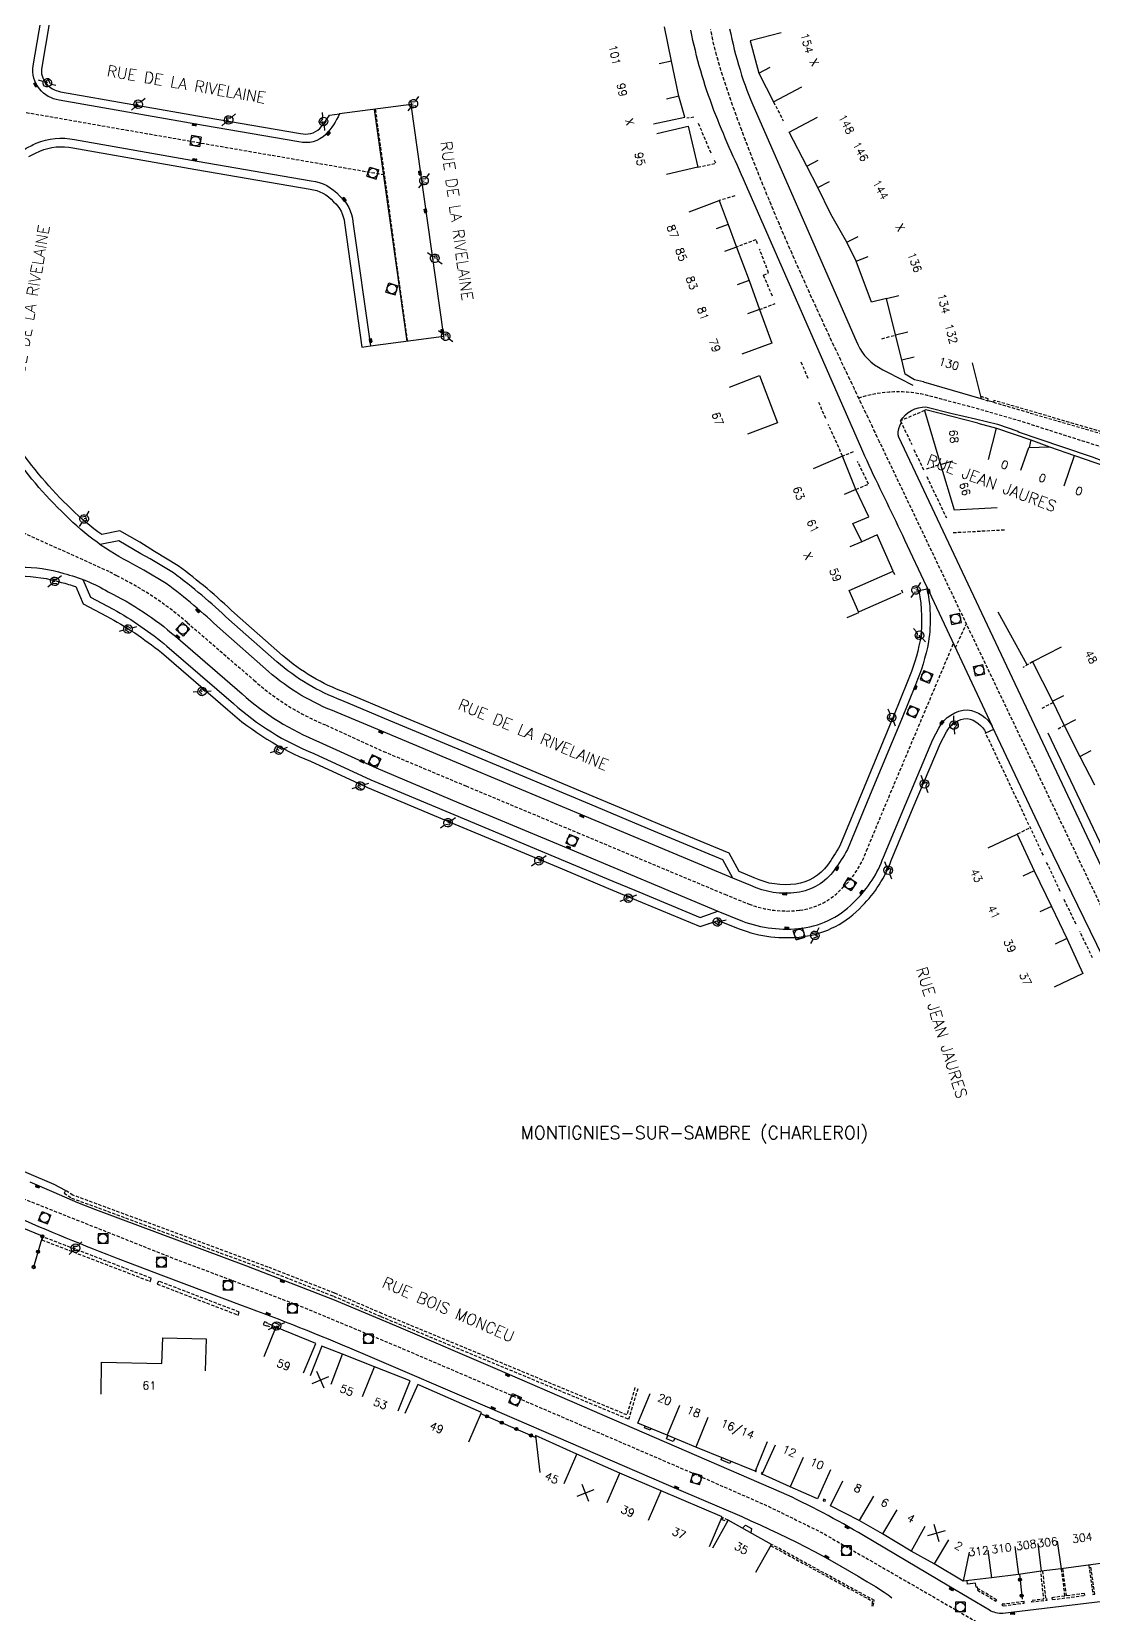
# Model space of a CAD drawing. Header units: millimetres. Extents: x 155999 to 157000, y 121000 to 122000.
# Drawn here: x 156342.3 to 156508.1, y 121437.8 to 121685 of the extents above; entities that cross this region are included whole.
import ezdxf
from ezdxf.enums import TextEntityAlignment as Align

# ---------------------------------------------------------------- set-up
doc = ezdxf.new("R2010")
doc.units = ezdxf.units.MM
doc.linetypes.add('DASHED', pattern=[0.75, 0.5, -0.25])
doc.layers.get('0').update_dxf_attribs({"linetype": 'CONTINUOUS'})
for name, color, linetype in [('W0001', 6, 'DASHED'), ('W0008', 7, 'CONTINUOUS'), ('W0100', 7, 'CONTINUOUS'), ('W0112', 1, 'DASHED'), ('W0310', 3, 'CONTINUOUS'), ('W0322', 7, 'CONTINUOUS'), ('W0334', 7, 'CONTINUOUS'), ('W0400', 7, 'CONTINUOUS'), ('W0420', 7, 'CONTINUOUS'), ('W0471', 7, 'CONTINUOUS'), ('W0980', 7, 'CONTINUOUS'), ('W0984', 7, 'CONTINUOUS'), ('W0989', 7, 'CONTINUOUS'), ('W0991', 7, 'CONTINUOUS'), ('W1102', 7, 'CONTINUOUS')]:
    doc.layers.add(name, color=color, linetype=linetype)
doc.styles.get("Standard").update_dxf_attribs({"font": 'romans.shx', "width": 0.85})

# ---------------------------------------------------------------- blocks, each defined once
blk = doc.blocks.new('T471')
for p, q in [((-0.333334, 0.333334), (-0.333334, -0.333334)), ((-0.333334, 0.333334), (0.333334, 0.333334)), ((-0.333334, 0), (0, 0)), ((0.500001, 0.500001), (1.000002, 1.000002)), ((-0.500001, -0.500001), (-1.000002, -1.000002)), ((-0.333334, -0.333334), (0.333334, -0.333334))]:
    blk.add_line(p, q)
blk.add_ellipse((0, 0), major_axis=(0.471405, 0.471405), ratio=1, start_param=5.4977871438, end_param=11.780972451)
blk = doc.blocks.new('T420')
for p, q in [((0.75, 0.75), (-0.75, 0.75)), ((-0.75, 0.75), (-0.75, -0.75)), ((0.75, 0.75), (0.75, -0.75)), ((0.75, -0.75), (-0.75, -0.75))]:
    blk.add_line(p, q)
blk.add_ellipse((0, 0), major_axis=(-0.53, 0.53), ratio=1, start_param=3.926991, end_param=10.210176)
blk = doc.blocks.new('T400')
for p, q in [((-0.15, 0.3), (0.15, 0.3)), ((-0.15, -0.25), (-0.15, 0.3)), ((-0.15, 0.15), (0.15, 0.15)), ((-0.15, 0), (0.15, 0)), ((0.15, 0.3), (0.15, -0.25)), ((-0.15, -0.15), (0.15, -0.15)), ((-0.15, -0.25), (-0.15, -0.3)), ((-0.15, -0.3), (0.15, -0.3)), ((0.15, -0.3), (0.15, -0.25))]:
    blk.add_line(p, q)
blk = doc.blocks.new('t991o')
at = {"color": 0, "linetype": 'Continuous'}
for p, q in [((-1, 1), (1, -1)), ((-1, -1), (1, 1))]:
    blk.add_line(p, q, dxfattribs=at)
blk = doc.blocks.new('t322o')
at = {"color": 0, "linetype": 'Continuous'}
for radius in [0.25, 0.15]:
    blk.add_circle((0, 0), radius, dxfattribs=at)

msp = doc.modelspace()

# ---------------------------------------------------------------- linework, layer by layer
at = {"layer": 'W0001'}
for p, q in [((156448.49, 121684.5), (156448.32, 121685.3)), ((156448.67, 121683.7), (156448.49, 121684.5)), ((156448.85, 121682.9), (156448.67, 121683.7)), ((156449.05, 121682.11), (156448.85, 121682.9)), ((156449.26, 121681.31), (156449.05, 121682.11)), ((156449.48, 121680.52), (156449.26, 121681.31)), ((156449.71, 121679.74), (156449.48, 121680.52)), ((156449.94, 121678.95), (156449.71, 121679.74)), ((156450.19, 121678.16), (156449.94, 121678.95)), ((156450.43, 121677.38), (156450.19, 121678.16)), ((156450.69, 121676.6), (156450.43, 121677.38)), ((156450.95, 121675.82), (156450.69, 121676.6)), ((156451.22, 121675.04), (156450.95, 121675.82)), ((156451.49, 121674.26), (156451.22, 121675.04)), ((156451.76, 121673.49), (156451.49, 121674.26)), ((156452.04, 121672.71), (156451.76, 121673.49)), ((156452.32, 121671.93), (156452.04, 121672.71)), ((156452.6, 121671.14), (156452.32, 121671.93)), ((156452.89, 121670.36), (156452.6, 121671.14)), ((156453.18, 121669.58), (156452.89, 121670.36)), ((156453.47, 121668.79), (156453.18, 121669.58)), ((156453.77, 121668.01), (156453.47, 121668.79)), ((156454.06, 121667.23), (156453.77, 121668.01)), ((156454.36, 121666.46), (156454.06, 121667.23)), ((156454.66, 121665.68), (156454.36, 121666.46)), ((156454.96, 121664.9), (156454.66, 121665.68)), ((156455.27, 121664.12), (156454.96, 121664.9)), ((156455.57, 121663.35), (156455.27, 121664.12)), ((156455.88, 121662.58), (156455.57, 121663.35)), ((156456.19, 121661.8), (156455.88, 121662.58)), ((156456.5, 121661.03), (156456.19, 121661.8)), ((156456.82, 121660.26), (156456.5, 121661.03)), ((156457.13, 121659.49), (156456.82, 121660.26)), ((156457.45, 121658.72), (156457.13, 121659.49)), ((156457.77, 121657.95), (156457.45, 121658.72)), ((156458.09, 121657.18), (156457.77, 121657.95)), ((156458.41, 121656.41), (156458.09, 121657.18)), ((156458.73, 121655.65), (156458.41, 121656.41)), ((156459.06, 121654.88), (156458.73, 121655.65)), ((156459.39, 121654.11), (156459.06, 121654.88)), ((156459.71, 121653.35), (156459.39, 121654.11)), ((156460.04, 121652.59), (156459.71, 121653.35)), ((156460.37, 121651.82), (156460.04, 121652.59)), ((156460.71, 121651.06), (156460.37, 121651.82)), ((156461.04, 121650.3), (156460.71, 121651.06)), ((156461.38, 121649.54), (156461.04, 121650.3)), ((156461.71, 121648.78), (156461.38, 121649.54)), ((156462.05, 121648.02), (156461.71, 121648.78)), ((156462.39, 121647.26), (156462.05, 121648.02)), ((156462.73, 121646.5), (156462.39, 121647.26)), ((156463.07, 121645.74), (156462.73, 121646.5)), ((156463.41, 121644.98), (156463.07, 121645.74)), ((156463.75, 121644.22), (156463.41, 121644.98)), ((156464.1, 121643.46), (156463.75, 121644.22)), ((156464.44, 121642.71), (156464.1, 121643.46)), ((156464.79, 121641.95), (156464.44, 121642.71)), ((156465.14, 121641.2), (156464.79, 121641.95)), ((156465.48, 121640.44), (156465.14, 121641.2)), ((156465.83, 121639.69), (156465.48, 121640.44)), ((156466.18, 121638.93), (156465.83, 121639.69)), ((156466.53, 121638.18), (156466.18, 121638.93)), ((156466.88, 121637.42), (156466.53, 121638.18)), ((156467.23, 121636.67), (156466.88, 121637.42)), ((156467.59, 121635.91), (156467.23, 121636.67)), ((156467.94, 121635.16), (156467.59, 121635.91)), ((156468.29, 121634.41), (156467.94, 121635.16)), ((156468.65, 121633.66), (156468.29, 121634.41)), ((156469, 121632.9), (156468.65, 121633.66)), ((156469.36, 121632.15), (156469, 121632.9)), ((156469.71, 121631.4), (156469.36, 121632.15)), ((156470.07, 121630.65), (156469.71, 121631.4)), ((156470.43, 121629.9), (156470.07, 121630.65)), ((156470.78, 121629.15), (156470.43, 121629.9)), ((156471.14, 121628.39), (156470.78, 121629.15)), ((156471.5, 121627.64), (156471.14, 121628.39)), ((156471.85, 121626.89), (156471.5, 121627.64)), ((156472.21, 121626.14), (156471.85, 121626.89)), ((156472.57, 121625.39), (156472.21, 121626.14)), ((156472.93, 121624.64), (156472.57, 121625.39)), ((156473.29, 121623.89), (156472.93, 121624.64)), ((156473.65, 121623.14), (156473.29, 121623.89)), ((156474, 121622.39), (156473.65, 121623.14)), ((156474.36, 121621.64), (156474, 121622.39)), ((156474.72, 121620.88), (156474.36, 121621.64)), ((156517.41, 121531.4), (156474.72, 121620.88)), ((156486.56, 121588.75), (156488.28, 121592.46))]:
    msp.add_line(p, q, dxfattribs=at)
at = {"layer": 'W0001', "flags": 128}
for points in [[(156397.36, 121662.58), (156368.65, 121667.53), (156338.51, 121672.8)], [(156395.95, 121672.84), (156400.93, 121636.65)], [(156088.5, 121606.56), (156086.38, 121604.23), (156083.65, 121600.86), (156080.28, 121599.55), (156076.95, 121599.75), (156076.12, 121607.99), (156077.21, 121607.96), (156083.79, 121607.07), (156091.13, 121606.28), (156097.16, 121606.4), (156102.91, 121605.83), (156111.09, 121604.39), (156147.32, 121595.26), (156155.47, 121593.19), (156159.86, 121592.01), (156167.86, 121588.83), (156174.44, 121585.18), (156182.46, 121580.45), (156214.63, 121561.12), (156228.33, 121552.98), (156234.91, 121549.26), (156242.51, 121545.54), (156259.79, 121537.63), (156268.58, 121533.6), (156281.6, 121527.86), (156326.09, 121508.97), (156340.37, 121502.92), (156364.77, 121493.23), (156383.99, 121486.01), (156399.21, 121479.69), (156431.16, 121466), (156445.08, 121460), (156457.07, 121454.75), (156465.68, 121450.53), (156496.25, 121432.91)]]:
    msp.add_lwpolyline(points, dxfattribs=at)
msp.add_lwpolyline([(156471.45, 121627.75, -0.14705), (156482.45, 121628.11), (156490.15, 121626.07), (156496.79, 121624.14), (156503.63, 121621.93), (156508.61, 121620.36), (156515.5, 121617.95), (156515.74, 121617.84), (156518.42, 121616.31), (156520.69, 121614.92), (156523.44, 121613.21), (156525.42, 121611.62), (156527.17, 121609.82)], format="xyb", dxfattribs=at)
at = {"layer": 'W0001'}
msp.add_lwpolyline([(156338.18, 121607.96), (156354.32, 121600.67, -0.013246), (156355.59, 121599.95, -0.063446), (156366.59, 121592.66), (156377.01, 121583.66, 0.086967), (156388.26, 121576.65), (156397.23, 121572.54), (156410.11, 121567.14), (156427.5, 121559.87), (156450.53, 121550.22), (156454.33, 121548.68, 0.12299), (156462.26, 121547.74, 0.179557), (156468.98, 121551.28, 0.113931), (156472.67, 121557.02), (156476.14, 121565.36), (156486.26, 121589.39)], format="xyb", dxfattribs=at)
at = {"layer": 'W0008'}
for p, q in [((156445.4, 121684.39), (156445.23, 121685.18)), ((156451.3, 121685.4), (156451.46, 121684.63)), ((156451.46, 121684.63), (156451.64, 121683.81)), ((156445.57, 121683.59), (156445.4, 121684.39)), ((156445.75, 121682.8), (156445.57, 121683.59)), ((156445.94, 121682), (156445.75, 121682.8)), ((156451.64, 121683.81), (156451.83, 121683)), ((156451.83, 121683), (156452.02, 121682.19)), ((156452.02, 121682.19), (156452.23, 121681.38)), ((156446.14, 121681.21), (156445.94, 121682)), ((156446.34, 121680.42), (156446.14, 121681.21)), ((156446.56, 121679.64), (156446.34, 121680.42)), ((156452.23, 121681.38), (156452.45, 121680.58)), ((156452.45, 121680.58), (156452.68, 121679.78)), ((156452.68, 121679.78), (156452.92, 121678.98)), ((156446.78, 121678.85), (156446.56, 121679.64)), ((156447.01, 121678.07), (156446.78, 121678.85)), ((156447.25, 121677.29), (156447.01, 121678.07)), ((156447.5, 121676.51), (156447.25, 121677.29)), ((156452.92, 121678.98), (156453.17, 121678.18)), ((156453.17, 121678.18), (156453.43, 121677.39)), ((156453.43, 121677.39), (156453.7, 121676.61)), ((156447.76, 121675.74), (156447.5, 121676.51)), ((156448.02, 121674.97), (156447.76, 121675.74)), ((156448.29, 121674.2), (156448.02, 121674.97)), ((156453.7, 121676.61), (156453.99, 121675.83)), ((156453.99, 121675.83), (156454.29, 121675.05)), ((156454.29, 121675.05), (156454.6, 121674.28)), ((156448.56, 121673.43), (156448.29, 121674.2)), ((156448.85, 121672.67), (156448.56, 121673.43)), ((156449.14, 121671.91), (156448.85, 121672.67)), ((156454.6, 121674.28), (156454.93, 121673.51)), ((156454.93, 121673.51), (156471.04, 121636.67)), ((156449.43, 121671.19), (156449.14, 121671.91)), ((156449.72, 121670.47), (156449.43, 121671.19)), ((156450.02, 121669.75), (156449.72, 121670.47)), ((156450.32, 121669.03), (156450.02, 121669.75)), ((156450.62, 121668.31), (156450.32, 121669.03)), ((156450.93, 121667.6), (156450.62, 121668.31)), ((156451.24, 121666.89), (156450.93, 121667.6)), ((156451.56, 121666.18), (156451.24, 121666.89)), ((156451.87, 121665.46), (156451.56, 121666.18)), ((156452.19, 121664.75), (156451.87, 121665.46)), ((156452.51, 121664.04), (156452.19, 121664.75)), ((156452.83, 121663.33), (156452.51, 121664.04)), ((156453.14, 121662.62), (156452.83, 121663.33)), ((156453.46, 121661.91), (156453.14, 121662.62)), ((156453.77, 121661.2), (156453.46, 121661.91)), ((156471.76, 121620.12), (156453.77, 121661.2)), ((156471.04, 121636.67), (156471.32, 121636.07)), ((156471.32, 121636.07), (156471.64, 121635.49)), ((156471.64, 121635.49), (156471.99, 121634.92)), ((156471.99, 121634.92), (156472.38, 121634.39)), ((156472.38, 121634.39), (156472.82, 121633.89)), ((156472.82, 121633.89), (156473.36, 121633.39)), ((156473.36, 121633.39), (156473.94, 121632.94)), ((156473.94, 121632.94), (156474.56, 121632.54)), ((156474.56, 121632.54), (156475.2, 121632.16)), ((156475.2, 121632.16), (156475.85, 121631.82)), ((156475.85, 121631.82), (156479.93, 121629.72)), ((156477.68, 121622.9), (156477.57, 121622.47)), ((156477.85, 121623.34), (156477.68, 121622.9)), ((156478.04, 121623.79), (156477.85, 121623.34)), ((156477.57, 121622.47), (156477.56, 121622.05)), ((156477.56, 121622.05), (156477.68, 121621.65)), ((156477.68, 121621.65), (156510.57, 121551.93)), ((156472.09, 121619.38), (156471.76, 121620.12)), ((156472.42, 121618.64), (156472.09, 121619.38)), ((156472.76, 121617.91), (156472.42, 121618.64)), ((156473.09, 121617.18), (156472.76, 121617.91)), ((156473.43, 121616.44), (156473.09, 121617.18)), ((156473.78, 121615.71), (156473.43, 121616.44)), ((156474.12, 121614.99), (156473.78, 121615.71)), ((156474.47, 121614.26), (156474.12, 121614.99)), ((156474.82, 121613.53), (156474.47, 121614.26)), ((156475.17, 121612.8), (156474.82, 121613.53)), ((156475.53, 121612.08), (156475.17, 121612.8)), ((156475.88, 121611.35), (156475.53, 121612.08)), ((156476.23, 121610.62), (156475.88, 121611.35)), ((156476.58, 121609.9), (156476.23, 121610.62)), ((156476.94, 121609.17), (156476.58, 121609.9)), ((156477.29, 121608.45), (156476.94, 121609.17)), ((156477.64, 121607.72), (156477.29, 121608.45)), ((156477.99, 121606.99), (156477.64, 121607.72)), ((156478.33, 121606.26), (156477.99, 121606.99)), ((156478.68, 121605.53), (156478.33, 121606.26)), ((156482.05, 121598.36), (156478.68, 121605.53)), ((156500.82, 121558.4), (156492.32, 121576.46)), ((156500.97, 121575.44), (156511.6, 121553.11)), ((156513.53, 121532.3), (156500.82, 121558.4))]:
    msp.add_line(p, q, dxfattribs=at)
for points in [[(156341.2, 121666.62, -0.022279), (156343.01, 121667.52, -0.159095), (156348.99, 121668.1), (156368.15, 121664.75), (156385.96, 121661.67, -0.187587), (156390.37, 121659.33, -0.189866), (156392.47, 121655.26), (156395.2, 121635.88), (156406.66, 121637.42), (156403.56, 121659.54), (156401.56, 121673.57), (156390.35, 121672.11, -0.082067), (156388.24, 121668.91, -0.262773), (156383.99, 121667.76), (156369.15, 121670.31), (156346.56, 121674.26, -0.183575), (156343.53, 121676.01, -0.224651), (156342.55, 121679.64), (156346.58, 121703.37)], [(156477.98, 121624.18, -0.2537), (156481.95, 121626.37), (156486.05, 121625.32), (156489.7, 121624.51), (156493.14, 121623.65), (156496.33, 121622.58), (156496.51, 121622.41), (156503.12, 121620.18), (156507.9, 121618.54), (156512.24, 121616.89), (156514.72, 121615.8), (156517.26, 121614.35), (156519.5, 121612.99), (156522.13, 121611.35), (156523.88, 121609.93), (156525.55, 121608.23)], [(156482.05, 121598.36, -0.091862), (156482.35, 121589.63, -0.05183), (156480.32, 121582.94), (156478.12, 121577.53), (156473.52, 121566.45), (156469.69, 121557.23, -0.027966), (156467.63, 121553.99, -0.208135), (156461.79, 121550.51, -0.145617), (156454.59, 121551.58), (156451.8, 121552.72), (156428.67, 121562.44), (156411.23, 121569.73), (156397.59, 121575.43), (156390.01, 121578.62, -0.088763), (156379.26, 121585.02), (156371.72, 121591.67, 0.029145), (156363.3, 121598.77), (156359.82, 121600.85), (156358.08, 121601.81, -0.082617), (156347.56, 121609.45, -0.056419), (156338.76, 121619.87, -0.066402)], [(156340.5, 121601.34, -0.074563), (156347.3, 121600.33, -0.076306), (156354.24, 121597.47, -0.064031), (156364.74, 121590.52), (156375.14, 121581.53, 0.086402), (156387.14, 121574.05), (156396.09, 121569.95), (156409.02, 121564.53), (156426.41, 121557.26), (156449.45, 121547.6), (156453.29, 121546.04, 0.123472), (156462.63, 121544.94, 0.17782), (156471.03, 121549.32, 0.111578), (156475.31, 121556), (156478.75, 121564.27), (156483.01, 121574.39), (156483.99, 121576.19, -0.274341), (156488.47, 121579.03, -0.234423), (156492.32, 121576.46)], [(156539.52, 121443.33), (156493.98, 121437.89, -0.141465), (156491.86, 121438.4), (156485.51, 121442.14), (156472.19, 121450.06, 0.025851), (156459.41, 121456.8), (156415.04, 121475.99), (156399.26, 121482.75), (156389.58, 121486.81), (156375.87, 121492.11), (156352.31, 121500.92), (156349.49, 121502.04), (156345.78, 121503.64), (156342.07, 121505.23)], [(156340.2, 121499.72, 0.011748), (156357.24, 121492.76), (156362.88, 121490.65), (156375.17, 121486.01, -0.011874), (156393.02, 121478.91), (156394.02, 121478.48), (156413.45, 121470.15), (156443.29, 121457.26), (156453.19, 121453.01, -0.038636), (156475.42, 121441.24, -0.027732), (156476.63, 121440.33, -0.048398)]]:
    msp.add_lwpolyline(points, format="xyb", dxfattribs=at)
at = {"layer": 'W0100'}
for points in [[(156490.65, 121627.62), (156489.21, 121633.24)], [(156481.56, 121630.26), (156490.55, 121627.65)], [(156490.04, 121623.8), (156492.97, 121623.01), (156498.36, 121621.2), (156498.05, 121620), (156498.03, 121620.01), (156501.26, 121620.1), (156505.16, 121618.74), (156509.85, 121617.12), (156514.05, 121615.43), (156514.09, 121615.47), (156520.05, 121611.67), (156522, 121610.5), (156523.17, 121609.49), (156519.92, 121605.69)], [(156384.76, 121475.45), (156386.65, 121480.08), (156380.44, 121482.62), (156378.55, 121477.99)], [(156399.53, 121469.56), (156401.39, 121474.2), (156395.84, 121476.43), (156390.86, 121478.37), (156387.62, 121479.65), (156385.77, 121475.01)], [(156410.54, 121464.72), (156412.55, 121469.3), (156402.6, 121473.67), (156400.58, 121469.1)], [(156457.14, 121464.72), (156455.26, 121460.09), (156446, 121463.86), (156441.53, 121465.74), (156436.95, 121467.63), (156438.86, 121472.25)], [(156448.15, 121448.37), (156450.13, 121452.96), (156440.6, 121457.06), (156434.16, 121459.82), (156427.45, 121462.78), (156420.97, 121465.66), (156421.63, 121459.9)], [(156467.07, 121460.34), (156465.04, 121455.77), (156460.75, 121457.68), (156456.38, 121459.66), (156458.44, 121464.22)], [(156510.2, 121450.25), (156510.8, 121445.9), (156503.07, 121444.84), (156499.94, 121444.48), (156496.42, 121443.99), (156492.18, 121443.45), (156487.77, 121442.93), (156483.23, 121445.63), (156479.64, 121447.64), (156475.19, 121450.3), (156471.55, 121452.42), (156467.03, 121454.69), (156469, 121458.61)], [(156455.41, 121444.32), (156457.85, 121448.68), (156451.08, 121452.46), (156448.64, 121448.1)]]:
    msp.add_lwpolyline(points, dxfattribs=at)
at = {"layer": 'W0100', "flags": 128}
msp.add_lwpolyline([(156353.12, 121472.15), (156353.22, 121477.15), (156362.61, 121476.95), (156362.75, 121480.96), (156369.55, 121480.77), (156369.41, 121475.77)], dxfattribs=at)
at = {"layer": 'W0112'}
for p, q in [((156458.15, 121674), (156459.67, 121671.05)), ((156445.72, 121671.59), (156444.6, 121671.43)), ((156448.39, 121665.99), (156446.45, 121670.59)), ((156449.13, 121664.4), (156448.83, 121665.09)), ((156446.31, 121663.77), (156449.13, 121664.4)), ((156452.1, 121659.3), (156449.68, 121658.57)), ((156455.41, 121652.47), (156452.36, 121651.32)), ((156455.67, 121651.82), (156455.41, 121652.47)), ((156457.37, 121647.31), (156455.97, 121651)), ((156456.59, 121646.9), (156457.37, 121647.31)), ((156457.97, 121643.66), (156456.59, 121646.9)), ((156455.95, 121641.55), (156458.43, 121642.5)), ((156475.06, 121637), (156477.19, 121637.58)), ((156463.57, 121630.79), (156462.45, 121633.36)), ((156466.32, 121624.54), (156465.2, 121627.11)), ((156481.74, 121625.78), (156477.98, 121624.18)), ((156468.94, 121618.64), (156466.71, 121623.62)), ((156477.98, 121624.18), (156479.74, 121620.47)), ((156470.6, 121619.33), (156468.94, 121618.64)), ((156480.06, 121619.69), (156481.69, 121616.33)), ((156472.99, 121614.29), (156471.29, 121617.81)), ((156482.02, 121616.67), (156484.21, 121617.37)), ((156482.09, 121615.48), (156485.14, 121609)), ((156471.03, 121613.47), (156472.99, 121614.29)), ((156486.21, 121606.72), (156494.2, 121607.16)), ((156477.11, 121600.12), (156476.84, 121600.69)), ((156478.35, 121597.23), (156478.15, 121597.78)), ((156498.6, 121586.52), (156497.07, 121585.62)), ((156500.08, 121579.3), (156501.8, 121580.16)), ((156502.59, 121576.07), (156503.56, 121576.61)), ((156500.29, 121556.31), (156491.26, 121575.44)), ((156498.02, 121560.49), (156496.2, 121559.6)), ((156502.93, 121550.68), (156500.8, 121555.22)), ((156505.39, 121545.56), (156503.46, 121549.55)), ((156507.99, 121540.28), (156505.98, 121544.4))]:
    msp.add_line(p, q, dxfattribs=at)
for points in [[(156490.55, 121627.65), (156491.6, 121627.32), (156491.69, 121627.6), (156490.56, 121627.96)], [(156509.4, 121622.47), (156492.57, 121627.36), (156492.49, 121627.07), (156509.32, 121622.18)], [(156436.51, 121473.17), (156435.25, 121468.89), (156397, 121484.74), (156389.6, 121487.92), (156379.25, 121491.97), (156348.74, 121503.23), (156347.6, 121503.94), (156347.34, 121503.52), (156348.52, 121502.78), (156379.07, 121491.5), (156389.41, 121487.46), (156396.81, 121484.28), (156435.57, 121468.22), (156436.99, 121473.03)], [(156380.44, 121482.62), (156379.09, 121483.19), (156379.13, 121483.28), (156378.66, 121483.46), (156378.47, 121483), (156378.94, 121482.81), (156378.97, 121482.88), (156380.31, 121482.32)], [(156455.26, 121460.09), (156455.41, 121460.03), (156455.49, 121460.24), (156455.34, 121460.3)], [(156456.47, 121459.86), (156456.3, 121459.93), (156456.22, 121459.72), (156456.38, 121459.66)], [(156451.08, 121452.46), (156450.19, 121452.83), (156450.09, 121452.58), (156450.94, 121452.23)], [(156457.73, 121448.47), (156473.62, 121439.79), (156473.46, 121439.13), (156473.69, 121439.07), (156473.9, 121439.91), (156457.85, 121448.68)], [(156503.07, 121444.84), (156503.62, 121440.61), (156501.64, 121440.35), (156501.68, 121440.05), (156506.75, 121440.71), (156506.71, 121441.01), (156503.9, 121440.64), (156503.35, 121444.88)], [(156507.37, 121445.43), (156508.02, 121440.86), (156508.31, 121440.9), (156507.67, 121445.47)]]:
    msp.add_lwpolyline(points, dxfattribs=at)
for points in [[(156343.9, 121496.23), (156360.8, 121489.76), (156360.98, 121490.23), (156344.08, 121496.7)], [(156361.9, 121489.34), (156374.52, 121484.5), (156374.7, 121484.97), (156362.08, 121489.81)], [(156466.2, 121455.41), (156466.26, 121455.65), (156465.94, 121455.74), (156465.88, 121455.5)], [(156489.99, 121441.55), (156492.87, 121439.81), (156493, 121440.02), (156490.12, 121441.76)], [(156493.93, 121439.39), (156493.83, 121439.16), (156494.04, 121439.08), (156497.31, 121439.51), (156497.28, 121439.75), (156494.07, 121439.33)]]:
    msp.add_lwpolyline(points, close=True, dxfattribs=at)
at = {"layer": 'W0112', "flags": 128}
msp.add_lwpolyline([(156500.17, 121444.5), (156500.64, 121440.2), (156500.8, 121440.22), (156500.83, 121439.92), (156498.51, 121439.66), (156498.48, 121439.96), (156500.36, 121440.17), (156499.89, 121444.47)], dxfattribs=at)
at = {"layer": 'W0310'}
for p, q in [((156471.59, 121594.41), (156478.1, 121597.23)), ((156493.16, 121594.35), (156497.71, 121586.09))]:
    msp.add_line(p, q, dxfattribs=at)
at = {"layer": 'W0322'}
for points in [[(156343.96, 121496.8), (156326.91, 121503.82)], [(156343.96, 121496.8), (156342.6, 121491.99)], [(156421, 121465.39), (156412.46, 121469.09)], [(156496.55, 121444.01), (156496.96, 121440.14)]]:
    msp.add_lwpolyline(points, dxfattribs=at)
at = {"layer": 'W0334'}
for points in [[(156365.35, 121761.08), (156361.59, 121761.61, 0.128978), (156358.42, 121758.93, 0.131445), (156356.68, 121754.49), (156353.45, 121735.65), (156351.45, 121723.75), (156349.59, 121713.03), (156347.9, 121703.15), (156343.86, 121679.41, 0.22639), (156344.55, 121676.87, 0.185197), (156346.78, 121675.58), (156369.38, 121671.62), (156384.27, 121669.06, 0.264362), (156387.29, 121669.84, 0.062074), (156388.78, 121671.94), (156390.35, 121672.11)], [(156341.84, 121665.45, -0.022279), (156343.55, 121666.3, -0.159979), (156348.73, 121666.79), (156367.92, 121663.44), (156385.77, 121660.35, -0.193525), (156389.42, 121658.39, -0.196013), (156391.14, 121655.1), (156393.88, 121635.69), (156395.2, 121635.88)], [(156482.15, 121597.9), (156480.83, 121597.63, -0.08787), (156481.04, 121589.85, -0.051672), (156479.09, 121583.45), (156476.89, 121578.03), (156472.3, 121566.96), (156468.5, 121557.81, -0.027384), (156466.56, 121554.76, -0.208462), (156461.61, 121551.82, -0.146545), (156455.12, 121552.79), (156452.76, 121553.76), (156451.2, 121556.63), (156440.42, 121561.12), (156436.97, 121562.58), (156429.97, 121565.52), (156412.52, 121572.81), (156398.88, 121578.51), (156391.24, 121581.73, -0.089149), (156381.46, 121587.54), (156373.97, 121594.13, 0.029431), (156365.16, 121601.55), (156361.48, 121603.75), (156359.18, 121605.2), (156356.06, 121606.97), (156353.26, 121606.4, -0.041733), (156348.49, 121610.4, -0.056599), (156339.86, 121620.62, -0.066456)], [(156451.8, 121552.72), (156450.21, 121555.58), (156440.06, 121559.83), (156436.47, 121561.34), (156429.45, 121564.3), (156412.01, 121571.58), (156398.37, 121577.28), (156390.75, 121580.49, -0.088988), (156380.58, 121586.53), (156373.07, 121593.15, 0.029319), (156364.42, 121600.44), (156360.82, 121602.6), (156359.36, 121603.42), (156355.88, 121605.44), (156353, 121604.84)], [(156347.6, 121503.94), (156345.8, 121504.89), (156337.63, 121508.38), (156283.99, 121531.25), (156277.52, 121534.08), (156271.07, 121536.96), (156243.53, 121549.67), (156237.64, 121552.5), (156228.47, 121557.69), (156199.44, 121575.1), (156178.24, 121587.87, 0.072847), (156158.49, 121596.27), (156146.49, 121599.35), (156142.65, 121600.28)], [(156340.5, 121599.9, -0.075036), (156346.92, 121598.94, -0.025451), (156349.19, 121598.27), (156350.34, 121595.6), (156353.97, 121593.67, -0.047293), (156362.55, 121587.99), (156372.93, 121579.02, 0.085806), (156385.82, 121570.99), (156394.75, 121566.89), (156407.73, 121561.45), (156425.12, 121554.18), (156432.4, 121551.13), (156436.12, 121549.57), (156446.67, 121545.17), (156449.51, 121546.15), (156452.81, 121544.81, 0.123662), (156462.8, 121543.62, 0.177219), (156471.98, 121548.4, 0.110699), (156476.54, 121555.52), (156479.97, 121563.76), (156484.21, 121573.81), (156485.16, 121575.57, -0.267676), (156488.4, 121577.7, -0.226615), (156491.32, 121575.45), (156492.54, 121576.01)], [(156350.27, 121599.41), (156351.46, 121596.62), (156355.02, 121594.77, -0.043663), (156363.42, 121589), (156373.81, 121580.02, 0.086035), (156386.34, 121572.21), (156395.28, 121568.11), (156408.24, 121562.68), (156425.63, 121555.4), (156433.05, 121552.29), (156436.51, 121550.84), (156446.68, 121546.58), (156449.45, 121547.6)]]:
    msp.add_lwpolyline(points, format="xyb", dxfattribs=at)
for points in [[(156395.76, 121672.82), (156400.87, 121636.64)], [(156492.49, 121627.07), (156491.6, 121627.32)], [(156498.36, 121621.2), (156501.26, 121620.1)], [(156482.05, 121598.36), (156492.32, 121576.46)], [(156439, 121466.78), (156438.89, 121466.51), (156437.98, 121466.87), (156438.1, 121467.16)], [(156442.72, 121465.24), (156442.5, 121464.73), (156441.41, 121465.17), (156441.63, 121465.7)], [(156451.48, 121461.63), (156451.35, 121461.3), (156449.96, 121461.88), (156450.09, 121462.2)], [(156453.31, 121451.22), (156453.76, 121451.69), (156454.72, 121451.16), (156454.59, 121450.5)], [(156490.06, 121441.66), (156490.03, 121442.01), (156489.8, 121441.97), (156489.7, 121442.62), (156488.44, 121442.45), (156488.37, 121443)]]:
    msp.add_lwpolyline(points, dxfattribs=at)
at = {"layer": 'W1102'}
for p, q in [((156442.22, 121680.37), (156441.12, 121685.72)), ((156459.33, 121684.79), (156454.49, 121683.52)), ((156454.49, 121683.52), (156455.83, 121678.46)), ((156442.22, 121680.37), (156440.27, 121679.93)), ((156443.37, 121674.86), (156442.22, 121680.37)), ((156455.83, 121678.46), (156457.6, 121679.39)), ((156455.83, 121678.46), (156458.16, 121674)), ((156443.37, 121674.86), (156441.42, 121674.43)), ((156444.31, 121671.61), (156443.37, 121674.86)), ((156458.16, 121674), (156462.59, 121676.32)), ((156439.43, 121670.54), (156444.31, 121671.61)), ((156439.95, 121669.07), (156444.82, 121670.2)), ((156444.82, 121670.2), (156446.31, 121663.77)), ((156460.61, 121669.27), (156465.04, 121671.59)), ((156463.34, 121663.97), (156460.61, 121669.27)), ((156463.34, 121663.97), (156465.11, 121664.9)), ((156446.31, 121663.77), (156441.44, 121662.65)), ((156465.09, 121660.61), (156463.34, 121663.97)), ((156465.09, 121660.61), (156466.87, 121661.54)), ((156467.1, 121656.43), (156465.09, 121660.61)), ((156444.99, 121656.83), (156449.68, 121658.57)), ((156449.68, 121658.57), (156451.06, 121654.86)), ((156469.59, 121652.06), (156467.1, 121656.43)), ((156451.06, 121654.86), (156449.18, 121654.17)), ((156451.06, 121654.86), (156452.36, 121651.32)), ((156469.59, 121652.06), (156471.37, 121652.98)), ((156452.36, 121651.32), (156450.49, 121650.63)), ((156452.36, 121651.32), (156454.33, 121646.08)), ((156471.04, 121649.12), (156469.59, 121652.06)), ((156471.04, 121649.12), (156472.91, 121649.83)), ((156473.45, 121642.73), (156471.04, 121649.12)), ((156454.33, 121646.08), (156452.45, 121645.39)), ((156454.33, 121646.08), (156455.95, 121641.55)), ((156475.77, 121643.26), (156473.45, 121642.73)), ((156475.77, 121643.26), (156477.71, 121643.75)), ((156477.19, 121637.58), (156475.77, 121643.26)), ((156455.95, 121641.55), (156454.07, 121640.86)), ((156455.95, 121641.55), (156457.91, 121636.32)), ((156477.19, 121637.58), (156479.13, 121638.07)), ((156457.91, 121636.32), (156453.22, 121634.58)), ((156478.2, 121633.7), (156477.19, 121637.58)), ((156478.2, 121633.7), (156480.14, 121634.19)), ((156478.71, 121631.48), (156478.2, 121633.7)), ((156451.28, 121629.44), (156455.94, 121631.23)), ((156455.94, 121631.23), (156458.77, 121623.86)), ((156480.17, 121630.6), (156478.71, 121631.48)), ((156481.56, 121630.26), (156480.17, 121630.6)), ((156481.94, 121625.87), (156481.74, 121625.78)), ((156481.74, 121625.78), (156484.21, 121617.37)), ((156490.04, 121623.8), (156481.94, 121625.87)), ((156458.77, 121623.86), (156454.1, 121622.07)), ((156491.73, 121618.15), (156492.97, 121623.01)), ((156468.94, 121618.64), (156464.35, 121616.66)), ((156471.03, 121613.47), (156468.94, 121618.64)), ((156484.21, 121617.37), (156486.13, 121617.93)), ((156496.78, 121616.45), (156498.03, 121620.01)), ((156503.53, 121614.02), (156505.16, 121618.74)), ((156484.21, 121617.37), (156486.34, 121610.29)), ((156471.03, 121613.47), (156469.19, 121612.68)), ((156473.01, 121609.18), (156471.03, 121613.47)), ((156486.34, 121610.29), (156493.1, 121610.66)), ((156470.56, 121608.13), (156473.01, 121609.18)), ((156471.92, 121605.29), (156470.56, 121608.13)), ((156474.34, 121606.36), (156471.92, 121605.29)), ((156476.84, 121600.69), (156474.34, 121606.36)), ((156471.92, 121605.29), (156470.09, 121604.49)), ((156469.95, 121597.65), (156476.84, 121600.69)), ((156471.46, 121594.22), (156469.95, 121597.65)), ((156469.63, 121593.43), (156471.46, 121594.22)), ((156503.05, 121588.81), (156498.6, 121586.52)), ((156498.6, 121586.52), (156501.73, 121580.36)), ((156501.73, 121580.36), (156503.51, 121581.28)), ((156501.73, 121580.36), (156503.56, 121576.61)), ((156503.56, 121576.61), (156505.34, 121577.53)), ((156503.56, 121576.61), (156505.98, 121571.75)), ((156505.98, 121571.75), (156507.76, 121572.66)), ((156505.98, 121571.75), (156508.28, 121567.3)), ((156491.68, 121557.46), (156496.2, 121559.6)), ((156496.2, 121559.6), (156498.88, 121553.91)), ((156498.88, 121553.91), (156497.07, 121553.06)), ((156498.88, 121553.91), (156501.56, 121548.33)), ((156501.56, 121548.33), (156499.75, 121547.47)), ((156501.56, 121548.33), (156503.94, 121543.3)), ((156503.94, 121543.3), (156502.13, 121542.44)), ((156503.94, 121543.3), (156506.48, 121537.85)), ((156506.48, 121537.85), (156501.96, 121535.71)), ((156389.05, 121473.71), (156390.86, 121478.37)), ((156393.97, 121471.79), (156395.84, 121476.43)), ((156443.47, 121470.35), (156441.53, 121465.74)), ((156447.89, 121468.49), (156446, 121463.86)), ((156425.44, 121458.2), (156427.45, 121462.78)), ((156462.79, 121462.25), (156460.75, 121457.68)), ((156432.18, 121455.23), (156434.16, 121459.82)), ((156438.62, 121452.47), (156440.6, 121457.06)), ((156473.76, 121456.21), (156471.55, 121452.42)), ((156477.43, 121454.07), (156475.19, 121450.3)), ((156481.79, 121451.47), (156479.64, 121447.64)), ((156485.47, 121449.4), (156483.23, 121445.63)), ((156488.73, 121447.46), (156487.77, 121442.93)), ((156491.62, 121447.8), (156492.18, 121443.45)), ((156495.82, 121448.34), (156496.42, 121443.99)), ((156499.43, 121448.83), (156499.94, 121444.48)), ((156502.47, 121449.19), (156503.07, 121444.84))]:
    msp.add_line(p, q, dxfattribs=at)

# ---------------------------------------------------------------- block references
at = {"layer": 'W0322'}
for p, rotation in [((156343.96, 121496.8), 157.622721310774), ((156343.28, 121494.39), 254.174831450783), ((156342.6, 121491.99), 254.174831450783), ((156413.4, 121468.68), 156.569784345253), ((156415.7, 121467.69), 156.569784345253), ((156417.99, 121466.7), 156.569784345253), ((156420.28, 121465.7), 156.569784345253), ((156496.64, 121443.16), 276.060464042881), ((156496.9, 121440.67), 276.060464042881)]:
    msp.add_blockref('t322o', p, dxfattribs=dict(at, rotation=rotation))
at = {"layer": 'W0400'}
for p, rotation in [((156342.9, 121676.66), 28.5550729696019), ((156367.72, 121670.42), 80.0608406257619), ((156388.61, 121669.08), 141.6615121600329), ((156367.76, 121664.96), 80.0608406257619), ((156402.93, 121662.89), 8.10069476650983), ((156391.12, 121658.73), 217.9066740602968), ((156403.79, 121656.98), 8.10069476650983), ((156406.41, 121638.15), 7.972853397589917), ((156395.22, 121636.72), 7.972853397589917), ((156482.37, 121597.52), 186.8347197847779), ((156368.23, 121594.49), 48.45953349449086), ((156365.1, 121590.44), 48.45953349449086), ((156480.3, 121582.49), 157.8589444556779), ((156484.45, 121577.04), 317.1243247665656), ((156396.83, 121575.55), 65.3761530872388), ((156393.92, 121570.99), 65.3761530872388), ((156428.25, 121562.43), 67.29995091188982), ((156426.13, 121557.53), 67.29995091188982), ((156468.06, 121554.24), 147.5376083630129), ((156459.91, 121550.28), 89.45289078498587), ((156471.93, 121550.56), 321.7204397919457), ((156460.21, 121544.93), 270.7679958016323), ((156343.2, 121504.58), 246.81577648542), ((156381.43, 121489.79), 248.847040803024), ((156379.2, 121484.66), 248.890713010436), ((156416.61, 121475.13), 246.6124741840399), ((156414.34, 121469.94), 246.642066435176), ((156442.98, 121457.55), 246.735865123938), ((156469.62, 121451.37), 240.5998825946851), ((156466.46, 121446.7), 240.9207462315666), ((156485.91, 121441.71), 239.499615661466), ((156495.51, 121437.91), 96.63157173865503)]:
    msp.add_blockref('T400', p, dxfattribs=dict(at, rotation=rotation))
at = {"layer": 'W0420'}
for p, rotation in [((156367.87, 121667.86), 350.0732824010738), ((156395.59, 121662.87), 163.3320896754644), ((156398.55, 121644.77), 163.3320896754644), ((156486.6, 121593.23), 191.8665675094177), ((156365.89, 121591.62), 318.4595334944909), ((156490.26, 121585.21), 191.8665675094177), ((156482.03, 121584.2), 67.47054112852284), ((156479.89, 121578.75), 67.47054112852284), ((156395.82, 121571.03), 335.3761530872388), ((156426.69, 121558.59), 337.3301658908039), ((156470.06, 121551.83), 57.53760836301288), ((156462.18, 121544.02), 196.9649969974101), ((156344.33, 121499.7), 158.16264788153), ((156417.78, 121471.25), 156.642066435176), ((156446.1, 121458.89), 253.568613311462)]:
    msp.add_blockref('T420', p, dxfattribs=dict(at, rotation=rotation))
for p in [(156353.41, 121496.44), (156362.55, 121492.75), (156372.93, 121489.11), (156383.01, 121485.52), (156394.85, 121480.78), (156469.53, 121447.69), (156487.33, 121438.88)]:
    msp.add_blockref('T420', p, dxfattribs=at)
at = {"layer": 'W0471'}
for p, rotation in [((156344.73, 121676.98), 298.5550729696019), ((156401.89, 121673.7), 7.423833135283819), ((156358.93, 121673.63), 356.4214812349199), ((156387.87, 121670.93), 51.66151216003286), ((156373.05, 121671.17), 356.4214812349199), ((156403.57, 121661.67), 7.423833135283819), ((156405.25, 121649.55), 278.1006947665098), ((156406.95, 121637.39), 278.1006947665098), ((156350.49, 121608.86), 191.4869935534691), ((156345.9, 121599.11), 355.9183023140268), ((156480.39, 121597.74), 191.8665675094177), ((156357.33, 121591.65), 330.8613466664139), ((156480.95, 121590.69), 86.33757033435684), ((156368.9, 121581.9), 318.4595334944909), ((156476.6, 121577.85), 67.47054112852284), ((156486.34, 121576.66), 227.1243247665656), ((156380.89, 121572.74), 333.3388075120248), ((156393.62, 121567.13), 333.3388075120248), ((156481.72, 121567.45), 247.1622901876861), ((156407.31, 121561.39), 170.6786658175714), ((156421.51, 121555.45), 170.6786658175714), ((156476.06, 121553.97), 247.1622901876861), ((156435.47, 121549.61), 337.3301658908039), ((156449.39, 121545.91), 148.4937421219359), ((156464.61, 121543.8), 196.9649969974101), ((156380.54, 121482.78), 158.890713010436)]:
    msp.add_blockref('T471', p, dxfattribs=dict(at, rotation=rotation))
msp.add_blockref('T471', (156349.14, 121494.95), dxfattribs=at)
at = {"layer": 'W0991'}
for p, rotation in [((156387.4, 121474.36), 68.31966837384547), ((156428.8, 121456.72), 66.21419706749901), ((156483.63, 121450.44), 60.73399631454306)]:
    msp.add_blockref('t991o', p, dxfattribs=dict(at, rotation=rotation))

# ---------------------------------------------------------------- texts
at = {"layer": 'W0980'}
msp.add_text('MONTIGNIES-SUR-SAMBRE (CHARLEROI)', height=2, dxfattribs=at).set_placement((156445.77, 121512.84), align=Align.MIDDLE)
at = {"layer": 'W0984'}
msp.add_text('61', height=1.25, rotation=358.3832, dxfattribs=at).set_placement((156360.67, 121473.49), align=Align.MIDDLE)
at = {"layer": 'W0989'}
for s, rotation, p in [('RUE DE LA RIVELAINE', 350.145, (156366.46, 121676.75)), ('RUE DE LA RIVELAINE', 277.7282, (156408.7, 121655.43)), ('RUE DE LA RIVELAINE', 80.3085, (156342.13, 121642.35)), ('RUE JEAN JAURES', 339.519, (156492.23, 121614.46)), ('RUE DE LA RIVELAINE', 337.3, (156420.64, 121575.15)), ('RUE JEAN JAURES', 287.4973, (156484.43, 121528.63)), ('RUE BOIS MONCEU', 336.7121, (156407.38, 121485.37))]:
    msp.add_text(s, height=1.75, rotation=rotation, dxfattribs=at).set_placement(p, align=Align.MIDDLE)
at = {"layer": 'W0991'}
for s, rotation, p in [('101', 281.6779, (156433.35, 121681.32)), ('154', 284.7479, (156463.38, 121683.15)), ('X', 297.5973, (156464.52, 121680.17)), ('99', 281.7839, (156434.48, 121675.88)), ('X', 286.1719, (156435.68, 121670.87)), ('148', 297.2053, (156469.53, 121670.51)), ('146', 297.608, (156471.75, 121666.23)), ('95', 283.0243, (156437.29, 121665.07)), ('144', 297.7339, (156474.87, 121660.29)), ('X', 296.2909, (156477.94, 121654.36)), ('87', 290.3211, (156442.4, 121653.76)), ('85', 290.2858, (156443.74, 121650.15)), ('136', 290.6791, (156480.2, 121648.93)), ('83', 290.5386, (156445.39, 121645.72)), ('134', 284.0206, (156484.73, 121642.48)), ('81', 289.7035, (156447.14, 121640.95)), ('132', 284.6351, (156485.92, 121637.78)), ('79', 290.4863, (156448.97, 121635.96)), ('130', 343.8098, (156485.54, 121633.09)), ('67', 290.9644, (156449.42, 121624.5)), ('68', 274.3349, (156486.31, 121621.73)), ('0', 341.3623, (156494.25, 121617.3)), ('0', 340.179, (156500.15, 121615.24)), ('63', 291.9955, (156462.1, 121612.87)), ('66', 286.7434, (156488.04, 121613.54)), ('0', 340.9077, (156505.87, 121613.21)), ('61', 294.7875, (156464.3, 121607.76)), ('X', 295.5311, (156463.57, 121603.05)), ('59', 293.78, (156467.82, 121600.1)), ('48', 296.9279, (156507.74, 121587.29)), ('43', 295.1988, (156489.85, 121553.14)), ('41', 295.6435, (156492.55, 121547.44)), ('39', 295.3677, (156495.07, 121542.17)), ('37', 294.9969, (156497.51, 121536.98)), ('59', 337.7794, (156381.65, 121476.72)), ('55', 338.7634, (156391.51, 121472.75)), ('20', 337.5068, (156441.16, 121471.3)), ('53', 338.1407, (156396.76, 121470.67)), ('18', 337.2648, (156445.68, 121469.42)), ('49', 336.2774, (156405.56, 121466.91)), ('16/14', 337.8358, (156452.52, 121466.61)), ('12', 335.6663, (156460.62, 121463.23)), ('45', 336.0233, (156423.53, 121459.05)), ('10', 335.9909, (156464.94, 121461.29)), ('8', 333.3065, (156471.32, 121457.44)), ('39', 336.7696, (156435.39, 121453.85)), ('6', 329.7593, (156475.53, 121455.18)), ('4', 329.1902, (156479.63, 121452.76)), ('37', 336.7338, (156443.39, 121450.42)), ('304', 7.7954, (156506.36, 121449.72)), ('35', 330.8238, (156453.15, 121448.07)), ('2', 329.2033, (156487.08, 121448.44)), ('312', 6.8283, (156490.19, 121447.63)), ('310', 7.2806, (156493.74, 121448.07)), ('308', 7.7914, (156497.62, 121448.59)), ('306', 6.6458, (156500.95, 121449.01))]:
    msp.add_text(s, height=1.25, rotation=rotation, dxfattribs=at).set_placement(p, align=Align.MIDDLE)

doc.saveas('drawing.dxf')
